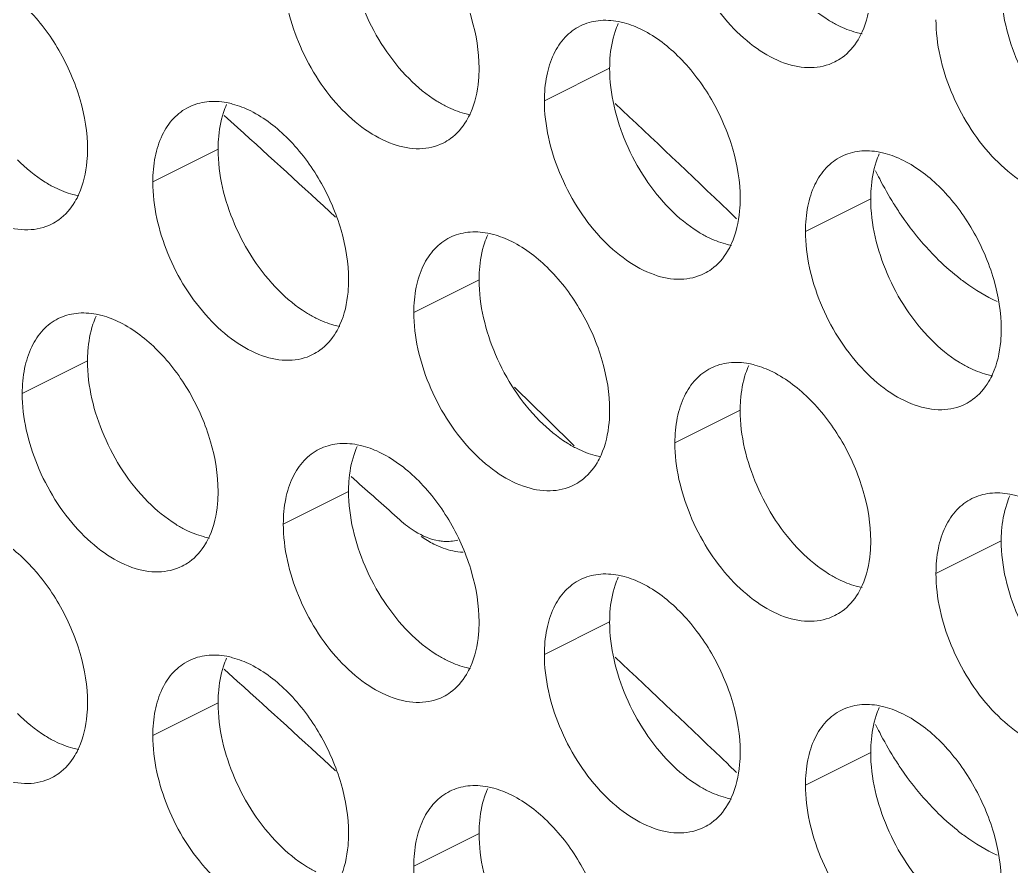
# Model space of a CAD drawing. Header units: millimetres. Extents: x 0 to 2524, y 0 to 1785.
# Drawn here: x 1882.07 to 1890.66, y 850.38 to 857.72 of the extents above; entities that cross this region are included whole.
import ezdxf

# ---------------------------------------------------------------- set-up
doc = ezdxf.new("R2010")
doc.units = ezdxf.units.MM
doc.header["$LTSCALE"] = 0.1
doc.layers.add('标注', color=251, linetype='Continuous', lineweight=9)

msp = doc.modelspace()

# ---------------------------------------------------------------- linework, layer by layer
at = {"layer": '标注'}
for p, q in [((1887.1783, 857.3016), (1886.6126, 857.0187)), ((1883.9529, 856.7861), (1883.8361, 856.8909)), ((1883.7842, 856.5986), (1883.2185, 856.3158)), ((1889.441, 856.1702), (1888.8753, 855.8873)), ((1888.2077, 856.0637), (1888.2789, 855.9951)), ((1886.0469, 855.4672), (1885.4812, 855.1844)), ((1882.6528, 854.7643), (1882.0871, 854.4815)), ((1888.3097, 854.3359), (1887.744, 854.053)), ((1884.9387, 853.7612), (1884.988, 853.7175)), ((1884.9155, 853.6329), (1884.3499, 853.3501)), ((1890.5724, 853.2045), (1890.0067, 852.9217)), ((1887.1783, 852.5016), (1886.6126, 852.2187)), ((1883.9529, 851.9861), (1883.8361, 852.0909)), ((1883.7842, 851.7986), (1883.2185, 851.5158)), ((1889.441, 851.3702), (1888.8753, 851.0873)), ((1888.2077, 851.2637), (1888.2789, 851.1951)), ((1886.0469, 850.6672), (1885.4812, 850.3844))]:
    msp.add_line(p, q, dxfattribs=at)
for centre, radius, start, end in [((1887.9228, 857.3905), 0.734, 155.87957, 161.78032), ((1888.9267, 857.7611), 0.4532, 296.52559, 305.90341), ((1833.1505, 798.9051), 79.3625, 46.072823, 47.050034), ((1884.5287, 856.6875), 0.734, 155.87957, 161.78032), ((1832.0561, 799.0316), 77.6457, 47.208531, 48.057938), ((1885.5326, 857.0581), 0.4532, 296.52559, 305.90341), ((1890.1855, 856.2591), 0.734, 155.87957, 161.78032), ((1892.1352, 857.6808), 2.9391, 205.5487, 207.10149), ((1892.1159, 857.6705), 2.9172, 207.09398, 211.91045), ((1882.1385, 856.3552), 0.4532, 296.52559, 305.90341), ((1886.7914, 855.5562), 0.734, 155.87957, 161.78032), ((1887.7953, 855.9267), 0.4532, 296.52559, 305.90341), ((1883.3973, 854.8532), 0.734, 155.87957, 161.78032), ((1884.4012, 855.2238), 0.4532, 296.52559, 305.90341), ((1889.0542, 854.4248), 0.734, 155.87957, 161.78032), ((1829.3007, 796.13), 81.6474, 45.162011, 45.671287), ((1890.0581, 854.7954), 0.4532, 296.52559, 305.90341), ((1885.6601, 853.7219), 0.734, 155.87957, 161.78032), ((1833.02, 795.3158), 78.1756, 47.971314, 48.336143), ((1886.664, 854.0924), 0.4532, 296.52559, 305.90341), ((1891.3169, 853.2934), 0.734, 155.87957, 161.78032), ((1885.9975, 854.0927), 0.9531, 227.9166, 233.07259), ((1886.0915, 854.0256), 0.9557, 235.08756, 239.02292), ((1883.2699, 853.3895), 0.4532, 296.52559, 305.90341), ((1887.9228, 852.5905), 0.734, 155.87957, 161.78032), ((1888.9267, 852.9611), 0.4532, 296.52559, 305.90341), ((1884.5287, 851.8875), 0.734, 155.87957, 161.78032), ((1833.1505, 794.1051), 79.3625, 46.072823, 47.050034), ((1832.0561, 794.2316), 77.6457, 47.208531, 48.057938), ((1885.5326, 852.2581), 0.4532, 296.52559, 305.90341), ((1890.1855, 851.4591), 0.734, 155.87957, 161.78032), ((1892.1352, 852.8808), 2.9391, 205.5487, 207.10149), ((1892.1159, 852.8705), 2.9172, 207.09398, 211.91045), ((1882.1385, 851.5552), 0.4532, 296.52559, 305.90341), ((1886.7914, 850.7562), 0.734, 155.87957, 161.78032), ((1887.7953, 851.1267), 0.4532, 296.52559, 305.90341)]:
    msp.add_arc(centre, radius, start, end, dxfattribs=at)
for points, knots in [([(1889.1291, 857.3555), (1889.0665, 857.3243), (1888.9166, 857.2903), (1888.6788, 857.3381), (1888.4404, 857.4687), (1888.1326, 857.7463), (1887.8466, 858.209), (1887.744, 858.6414), (1887.744, 858.853)], [0, 0, 0, 0, 0.090718, 0.191742, 0.308104, 0.439279, 0.725532, 1, 1, 1, 1]), ([(1885.1984, 858.7651), (1885.319, 858.7047), (1885.5496, 858.5244), (1885.8158, 858.1663), (1885.9969, 857.7476), (1886.0469, 857.4465), (1886.0469, 857.3016)], [0, 0, 0, 0, 0.229676, 0.488215, 0.753207, 1, 1, 1, 1]), ([(1885.4394, 857.2109), (1885.2778, 857.3737), (1885.0268, 857.7608), (1884.9155, 858.2114), (1884.9155, 858.4329)], [0, 0, 0, 0, 0.508684, 1, 1, 1, 1]), ([(1885.735, 856.6526), (1885.6724, 856.6213), (1885.5225, 856.5874), (1885.2847, 856.6351), (1885.0463, 856.7658), (1884.7385, 857.0433), (1884.4525, 857.506), (1884.3499, 857.9384), (1884.3499, 858.1501)], [0, 0, 0, 0, 0.090718, 0.191742, 0.308104, 0.439279, 0.725532, 1, 1, 1, 1]), ([(1881.8043, 858.0621), (1881.9249, 858.0018), (1882.1555, 857.8214), (1882.4217, 857.4634), (1882.6028, 857.0446), (1882.6528, 856.7436), (1882.6528, 856.5986)], [0, 0, 0, 0, 0.229676, 0.488215, 0.753207, 1, 1, 1, 1]), ([(1889.441, 858.0045), (1889.441, 857.9689), (1889.4353, 857.8366), (1889.4061, 857.704), (1889.3664, 857.6156)], [0, 0, 0, 0, 0.268874, 1, 1, 1, 1]), ([(1891.0962, 856.7825), (1890.9346, 856.9452), (1890.6836, 857.3324), (1890.5724, 857.783), (1890.5724, 858.0045)], [0, 0, 0, 0, 0.508684, 1, 1, 1, 1]), ([(1889.1582, 857.6724), (1889.1298, 857.6866), (1889.0118, 857.7531), (1888.9063, 857.8404), (1888.8335, 857.9138)], [0, 0, 0, 0, 0.235002, 1, 1, 1, 1]), ([(1886.9245, 857.6677), (1886.9728, 857.6918), (1887.0829, 857.7236), (1887.1966, 857.7167), (1887.2534, 857.7059)], [0, 0, 0, 0, 0.482538, 1, 1, 1, 1]), ([(1887.2534, 857.7059), (1887.2706, 857.7026), (1887.3422, 857.686), (1887.4111, 857.6587), (1887.4611, 857.6337)], [0, 0, 0, 0, 0.238696, 1, 1, 1, 1]), ([(1891.3919, 856.2241), (1891.3293, 856.1929), (1891.1793, 856.1589), (1890.9415, 856.2067), (1890.7031, 856.3373), (1890.3953, 856.6149), (1890.1093, 857.0776), (1890.0067, 857.51), (1890.0067, 857.7217)], [0, 0, 0, 0, 0.090718, 0.191742, 0.308104, 0.439279, 0.725532, 1, 1, 1, 1]), ([(1886.6126, 857.0187), (1886.6126, 857.0916), (1886.6246, 857.2305), (1886.6836, 857.4207), (1886.783, 857.5729), (1886.8756, 857.6433), (1886.9245, 857.6677)], [0, 0, 0, 0, 0.289235, 0.54966, 0.782932, 1, 1, 1, 1]), ([(1887.1783, 857.3016), (1887.1783, 857.33), (1887.182, 857.4374), (1887.2008, 857.5448), (1887.2256, 857.62)], [0, 0, 0, 0, 0.264225, 1, 1, 1, 1]), ([(1887.4611, 857.6337), (1887.5818, 857.5734), (1887.8123, 857.393), (1888.0785, 857.0349), (1888.2596, 856.6162), (1888.3097, 856.3151), (1888.3097, 856.1702)], [0, 0, 0, 0, 0.229676, 0.488215, 0.753207, 1, 1, 1, 1]), ([(1889.3659, 857.6002), (1889.3487, 857.6035), (1889.2771, 857.6201), (1889.2082, 857.6474), (1889.1582, 857.6724)], [0, 0, 0, 0, 0.238696, 1, 1, 1, 1]), ([(1889.3664, 857.6156), (1889.3561, 857.5927), (1889.3128, 857.5088), (1889.2487, 857.4346), (1889.1925, 857.3939)], [0, 0, 0, 0, 0.265525, 1, 1, 1, 1]), ([(1882.3409, 855.9496), (1882.2783, 855.9184), (1882.1284, 855.8844), (1881.8906, 855.9322), (1881.6522, 856.0628), (1881.3444, 856.3404), (1881.0583, 856.8031), (1880.9557, 857.2355), (1880.9557, 857.4471)], [0, 0, 0, 0, 0.090718, 0.191742, 0.308104, 0.439279, 0.725532, 1, 1, 1, 1]), ([(1886.0469, 857.3016), (1886.0469, 857.2659), (1886.0412, 857.1337), (1886.012, 857.0011), (1885.9723, 856.9127)], [0, 0, 0, 0, 0.268874, 1, 1, 1, 1]), ([(1887.7021, 856.0795), (1887.5405, 856.2423), (1887.2895, 856.6295), (1887.1783, 857.08), (1887.1783, 857.3016)], [0, 0, 0, 0, 0.508684, 1, 1, 1, 1]), ([(1885.7641, 856.9694), (1885.7356, 856.9836), (1885.6177, 857.0502), (1885.5122, 857.1375), (1885.4394, 857.2109)], [0, 0, 0, 0, 0.235002, 1, 1, 1, 1]), ([(1883.5304, 856.9648), (1883.5787, 856.9889), (1883.6888, 857.0206), (1883.8024, 857.0138), (1883.8593, 857.0029)], [0, 0, 0, 0, 0.482538, 1, 1, 1, 1]), ([(1883.8593, 857.0029), (1883.8765, 856.9996), (1883.9481, 856.983), (1884.017, 856.9557), (1884.067, 856.9307)], [0, 0, 0, 0, 0.238696, 1, 1, 1, 1]), ([(1887.9978, 855.5212), (1887.9352, 855.49), (1887.7852, 855.456), (1887.5474, 855.5038), (1887.309, 855.6344), (1887.0012, 855.912), (1886.7152, 856.3747), (1886.6126, 856.8071), (1886.6126, 857.0187)], [0, 0, 0, 0, 0.090718, 0.191742, 0.308104, 0.439279, 0.725532, 1, 1, 1, 1]), ([(1883.2185, 856.3158), (1883.2185, 856.3886), (1883.2305, 856.5276), (1883.2895, 856.7177), (1883.3889, 856.8699), (1883.4815, 856.9404), (1883.5304, 856.9648)], [0, 0, 0, 0, 0.289235, 0.54966, 0.782932, 1, 1, 1, 1]), ([(1883.7842, 856.5986), (1883.7842, 856.627), (1883.7879, 856.7345), (1883.8067, 856.8419), (1883.8315, 856.917)], [0, 0, 0, 0, 0.264225, 1, 1, 1, 1]), ([(1884.067, 856.9307), (1884.1877, 856.8704), (1884.4182, 856.6901), (1884.6844, 856.332), (1884.8655, 855.9133), (1884.9155, 855.6122), (1884.9155, 855.4672)], [0, 0, 0, 0, 0.229676, 0.488215, 0.753207, 1, 1, 1, 1]), ([(1885.9718, 856.8973), (1885.9546, 856.9005), (1885.883, 856.9172), (1885.8141, 856.9444), (1885.7641, 856.9694)], [0, 0, 0, 0, 0.238696, 1, 1, 1, 1]), ([(1885.9723, 856.9127), (1885.962, 856.8898), (1885.9187, 856.8058), (1885.8546, 856.7317), (1885.7984, 856.691)], [0, 0, 0, 0, 0.265525, 1, 1, 1, 1]), ([(1882.6528, 856.5986), (1882.6528, 856.563), (1882.6471, 856.4307), (1882.6179, 856.2981), (1882.5782, 856.2097)], [0, 0, 0, 0, 0.268874, 1, 1, 1, 1]), ([(1884.308, 855.3766), (1884.1464, 855.5394), (1883.8954, 855.9265), (1883.7842, 856.3771), (1883.7842, 856.5986)], [0, 0, 0, 0, 0.508684, 1, 1, 1, 1]), ([(1889.1872, 856.5363), (1889.2356, 856.5604), (1889.3456, 856.5922), (1889.4593, 856.5854), (1889.5162, 856.5745)], [0, 0, 0, 0, 0.482538, 1, 1, 1, 1]), ([(1889.5162, 856.5745), (1889.5334, 856.5712), (1889.605, 856.5546), (1889.6739, 856.5273), (1889.7239, 856.5023)], [0, 0, 0, 0, 0.238696, 1, 1, 1, 1]), ([(1882.37, 856.2665), (1882.3415, 856.2807), (1882.2236, 856.3472), (1882.1181, 856.4345), (1882.0452, 856.508)], [0, 0, 0, 0, 0.235002, 1, 1, 1, 1]), ([(1888.8753, 855.8873), (1888.8753, 855.9602), (1888.8873, 856.0991), (1888.9464, 856.2893), (1889.0458, 856.4415), (1889.1383, 856.5119), (1889.1872, 856.5363)], [0, 0, 0, 0, 0.289235, 0.54966, 0.782932, 1, 1, 1, 1]), ([(1889.441, 856.1702), (1889.441, 856.1986), (1889.4447, 856.3061), (1889.4635, 856.4135), (1889.4884, 856.4886)], [0, 0, 0, 0, 0.264225, 1, 1, 1, 1]), ([(1889.7239, 856.5023), (1889.8445, 856.442), (1890.075, 856.2616), (1890.3413, 855.9036), (1890.5224, 855.4848), (1890.5724, 855.1838), (1890.5724, 855.0388)], [0, 0, 0, 0, 0.229676, 0.488215, 0.753207, 1, 1, 1, 1]), ([(1884.6036, 854.8183), (1884.541, 854.787), (1884.3911, 854.7531), (1884.1533, 854.8008), (1883.9149, 854.9315), (1883.6071, 855.209), (1883.3211, 855.6717), (1883.2185, 856.1041), (1883.2185, 856.3158)], [0, 0, 0, 0, 0.090718, 0.191742, 0.308104, 0.439279, 0.725532, 1, 1, 1, 1]), ([(1882.5777, 856.1943), (1882.5604, 856.1976), (1882.4889, 856.2142), (1882.42, 856.2415), (1882.37, 856.2665)], [0, 0, 0, 0, 0.238696, 1, 1, 1, 1]), ([(1882.5782, 856.2097), (1882.5679, 856.1869), (1882.5246, 856.1029), (1882.4605, 856.0287), (1882.4043, 855.988)], [0, 0, 0, 0, 0.265525, 1, 1, 1, 1]), ([(1888.3097, 856.1702), (1888.3097, 856.1346), (1888.304, 856.0023), (1888.2747, 855.8697), (1888.235, 855.7813)], [0, 0, 0, 0, 0.268874, 1, 1, 1, 1]), ([(1889.9648, 854.9482), (1889.8033, 855.1109), (1889.5523, 855.4981), (1889.441, 855.9487), (1889.441, 856.1702)], [0, 0, 0, 0, 0.508684, 1, 1, 1, 1]), ([(1888.0268, 855.8381), (1887.9984, 855.8523), (1887.8805, 855.9188), (1887.775, 856.0061), (1887.7021, 856.0795)], [0, 0, 0, 0, 0.235002, 1, 1, 1, 1]), ([(1889.6395, 856.1285), (1889.661, 856.0941), (1889.7481, 855.9606), (1889.8465, 855.8345), (1889.9261, 855.7463)], [0, 0, 0, 0, 0.254374, 1, 1, 1, 1]), ([(1885.7931, 855.8334), (1885.8414, 855.8575), (1885.9515, 855.8892), (1886.0652, 855.8824), (1886.1221, 855.8716)], [0, 0, 0, 0, 0.482538, 1, 1, 1, 1]), ([(1890.2605, 854.3898), (1890.1979, 854.3586), (1890.048, 854.3246), (1889.8102, 854.3724), (1889.5718, 854.503), (1889.264, 854.7806), (1888.9779, 855.2433), (1888.8753, 855.6757), (1888.8753, 855.8873)], [0, 0, 0, 0, 0.090718, 0.191742, 0.308104, 0.439279, 0.725532, 1, 1, 1, 1]), ([(1885.4812, 855.1844), (1885.4812, 855.2573), (1885.4932, 855.3962), (1885.5523, 855.5864), (1885.6516, 855.7386), (1885.7442, 855.809), (1885.7931, 855.8334)], [0, 0, 0, 0, 0.289235, 0.54966, 0.782932, 1, 1, 1, 1]), ([(1886.1221, 855.8716), (1886.1393, 855.8683), (1886.2108, 855.8516), (1886.2798, 855.8244), (1886.3298, 855.7994)], [0, 0, 0, 0, 0.238696, 1, 1, 1, 1]), ([(1886.3298, 855.7994), (1886.4504, 855.739), (1886.6809, 855.5587), (1886.9471, 855.2006), (1887.1283, 854.7819), (1887.1783, 854.4808), (1887.1783, 854.3359)], [0, 0, 0, 0, 0.229676, 0.488215, 0.753207, 1, 1, 1, 1]), ([(1888.2345, 855.7659), (1888.2173, 855.7692), (1888.1457, 855.7858), (1888.0768, 855.8131), (1888.0268, 855.8381)], [0, 0, 0, 0, 0.238696, 1, 1, 1, 1]), ([(1886.0469, 855.4672), (1886.0469, 855.4957), (1886.0506, 855.6031), (1886.0694, 855.7105), (1886.0942, 855.7857)], [0, 0, 0, 0, 0.264225, 1, 1, 1, 1]), ([(1888.235, 855.7813), (1888.2247, 855.7584), (1888.1815, 855.6744), (1888.1174, 855.6003), (1888.0611, 855.5596)], [0, 0, 0, 0, 0.265525, 1, 1, 1, 1]), ([(1889.9261, 855.7463), (1889.9454, 855.7249), (1890.0224, 855.6426), (1890.1051, 855.5657), (1890.1699, 855.5125)], [0, 0, 0, 0, 0.256131, 1, 1, 1, 1]), ([(1884.9155, 855.4672), (1884.9155, 855.4316), (1884.9099, 855.2994), (1884.8806, 855.1667), (1884.8409, 855.0784)], [0, 0, 0, 0, 0.268874, 1, 1, 1, 1]), ([(1886.5707, 854.2452), (1886.4092, 854.408), (1886.1582, 854.7951), (1886.0469, 855.2457), (1886.0469, 855.4672)], [0, 0, 0, 0, 0.508684, 1, 1, 1, 1]), ([(1890.1699, 855.5125), (1890.1993, 855.4884), (1890.3138, 855.3997), (1890.439, 855.324), (1890.5362, 855.2795)], [0, 0, 0, 0, 0.262334, 1, 1, 1, 1]), ([(1884.6327, 855.1351), (1884.6043, 855.1493), (1884.4864, 855.2158), (1884.3809, 855.3032), (1884.308, 855.3766)], [0, 0, 0, 0, 0.235002, 1, 1, 1, 1]), ([(1882.0871, 854.4815), (1882.0871, 854.5543), (1882.0991, 854.6932), (1882.1582, 854.8834), (1882.2575, 855.0356), (1882.3501, 855.106), (1882.399, 855.1304)], [0, 0, 0, 0, 0.289235, 0.54966, 0.782932, 1, 1, 1, 1]), ([(1882.399, 855.1304), (1882.4473, 855.1545), (1882.5574, 855.1863), (1882.6711, 855.1795), (1882.7279, 855.1686)], [0, 0, 0, 0, 0.482538, 1, 1, 1, 1]), ([(1882.7279, 855.1686), (1882.7452, 855.1653), (1882.8167, 855.1487), (1882.8856, 855.1214), (1882.9356, 855.0964)], [0, 0, 0, 0, 0.238696, 1, 1, 1, 1]), ([(1884.8404, 855.0629), (1884.8232, 855.0662), (1884.7516, 855.0829), (1884.6827, 855.1101), (1884.6327, 855.1351)], [0, 0, 0, 0, 0.238696, 1, 1, 1, 1]), ([(1886.8664, 853.6869), (1886.8038, 853.6557), (1886.6538, 853.6217), (1886.4161, 853.6695), (1886.1776, 853.8001), (1885.8699, 854.0776), (1885.5838, 854.5403), (1885.4812, 854.9728), (1885.4812, 855.1844)], [0, 0, 0, 0, 0.090718, 0.191742, 0.308104, 0.439279, 0.725532, 1, 1, 1, 1]), ([(1882.6528, 854.7643), (1882.6528, 854.7927), (1882.6565, 854.9002), (1882.6753, 855.0076), (1882.7001, 855.0827)], [0, 0, 0, 0, 0.264225, 1, 1, 1, 1]), ([(1882.9356, 855.0964), (1883.0563, 855.0361), (1883.2868, 854.8557), (1883.553, 854.4977), (1883.7342, 854.079), (1883.7842, 853.7779), (1883.7842, 853.6329)], [0, 0, 0, 0, 0.229676, 0.488215, 0.753207, 1, 1, 1, 1]), ([(1884.8409, 855.0784), (1884.8306, 855.0555), (1884.7874, 854.9715), (1884.7232, 854.8974), (1884.667, 854.8567)], [0, 0, 0, 0, 0.265525, 1, 1, 1, 1]), ([(1890.5724, 855.0388), (1890.5724, 855.0032), (1890.5667, 854.8709), (1890.5375, 854.7383), (1890.4978, 854.6499)], [0, 0, 0, 0, 0.268874, 1, 1, 1, 1]), ([(1890.2896, 854.7067), (1890.2611, 854.7209), (1890.1432, 854.7874), (1890.0377, 854.8747), (1889.9648, 854.9482)], [0, 0, 0, 0, 0.235002, 1, 1, 1, 1]), ([(1883.1766, 853.5423), (1883.015, 853.705), (1882.764, 854.0922), (1882.6528, 854.5428), (1882.6528, 854.7643)], [0, 0, 0, 0, 0.508684, 1, 1, 1, 1]), ([(1887.744, 854.053), (1887.744, 854.1259), (1887.756, 854.2648), (1887.815, 854.455), (1887.9144, 854.6072), (1888.0069, 854.6776), (1888.0559, 854.702)], [0, 0, 0, 0, 0.289235, 0.54966, 0.782932, 1, 1, 1, 1]), ([(1888.0559, 854.702), (1888.1042, 854.7261), (1888.2143, 854.7579), (1888.3279, 854.7511), (1888.3848, 854.7402)], [0, 0, 0, 0, 0.482538, 1, 1, 1, 1]), ([(1888.3848, 854.7402), (1888.402, 854.7369), (1888.4736, 854.7203), (1888.5425, 854.693), (1888.5925, 854.668)], [0, 0, 0, 0, 0.238696, 1, 1, 1, 1]), ([(1890.4972, 854.6345), (1890.48, 854.6378), (1890.4085, 854.6544), (1890.3396, 854.6817), (1890.2896, 854.7067)], [0, 0, 0, 0, 0.238696, 1, 1, 1, 1]), ([(1888.3097, 854.3359), (1888.3097, 854.3643), (1888.3134, 854.4717), (1888.3322, 854.5792), (1888.357, 854.6543)], [0, 0, 0, 0, 0.264225, 1, 1, 1, 1]), ([(1888.5925, 854.668), (1888.7131, 854.6077), (1888.9437, 854.4273), (1889.2099, 854.0693), (1889.391, 853.6505), (1889.441, 853.3494), (1889.441, 853.2045)], [0, 0, 0, 0, 0.229676, 0.488215, 0.753207, 1, 1, 1, 1]), ([(1890.4978, 854.6499), (1890.4875, 854.6271), (1890.4442, 854.5431), (1890.3801, 854.4689), (1890.3239, 854.4282)], [0, 0, 0, 0, 0.265525, 1, 1, 1, 1]), ([(1883.4723, 852.9839), (1883.4097, 852.9527), (1883.2597, 852.9187), (1883.0219, 852.9665), (1882.7835, 853.0971), (1882.4757, 853.3747), (1882.1897, 853.8374), (1882.0871, 854.2698), (1882.0871, 854.4815)], [0, 0, 0, 0, 0.090718, 0.191742, 0.308104, 0.439279, 0.725532, 1, 1, 1, 1]), ([(1887.1783, 854.3359), (1887.1783, 854.3002), (1887.1726, 854.168), (1887.1434, 854.0354), (1887.1037, 853.947)], [0, 0, 0, 0, 0.268874, 1, 1, 1, 1]), ([(1888.8335, 853.1138), (1888.6719, 853.2766), (1888.4209, 853.6638), (1888.3097, 854.1144), (1888.3097, 854.3359)], [0, 0, 0, 0, 0.508684, 1, 1, 1, 1]), ([(1886.8954, 854.0038), (1886.867, 854.018), (1886.7491, 854.0845), (1886.6436, 854.1718), (1886.5707, 854.2452)], [0, 0, 0, 0, 0.235002, 1, 1, 1, 1]), ([(1884.3499, 853.3501), (1884.3499, 853.4229), (1884.3619, 853.5619), (1884.4209, 853.752), (1884.5203, 853.9043), (1884.6128, 853.9747), (1884.6618, 853.9991)], [0, 0, 0, 0, 0.289235, 0.54966, 0.782932, 1, 1, 1, 1]), ([(1884.6618, 853.9991), (1884.7101, 854.0232), (1884.8202, 854.0549), (1884.9338, 854.0481), (1884.9907, 854.0372)], [0, 0, 0, 0, 0.482538, 1, 1, 1, 1]), ([(1884.9907, 854.0372), (1885.0079, 854.0339), (1885.0795, 854.0173), (1885.1484, 853.9901), (1885.1984, 853.9651)], [0, 0, 0, 0, 0.238696, 1, 1, 1, 1]), ([(1887.1031, 853.9316), (1887.0859, 853.9349), (1887.0143, 853.9515), (1886.9454, 853.9788), (1886.8954, 854.0038)], [0, 0, 0, 0, 0.238696, 1, 1, 1, 1]), ([(1889.1291, 852.5555), (1889.0665, 852.5243), (1888.9166, 852.4903), (1888.6788, 852.5381), (1888.4404, 852.6687), (1888.1326, 852.9463), (1887.8466, 853.409), (1887.744, 853.8414), (1887.744, 854.053)], [0, 0, 0, 0, 0.090718, 0.191742, 0.308104, 0.439279, 0.725532, 1, 1, 1, 1]), ([(1884.9155, 853.6329), (1884.9155, 853.6613), (1884.9192, 853.7688), (1884.938, 853.8762), (1884.9629, 853.9513)], [0, 0, 0, 0, 0.264225, 1, 1, 1, 1]), ([(1885.1984, 853.9651), (1885.319, 853.9047), (1885.5496, 853.7244), (1885.8158, 853.3663), (1885.9969, 852.9476), (1886.0469, 852.6465), (1886.0469, 852.5016)], [0, 0, 0, 0, 0.229676, 0.488215, 0.753207, 1, 1, 1, 1]), ([(1887.1037, 853.947), (1887.0934, 853.9241), (1887.0501, 853.8401), (1886.986, 853.766), (1886.9298, 853.7253)], [0, 0, 0, 0, 0.265525, 1, 1, 1, 1]), ([(1883.7842, 853.6329), (1883.7842, 853.5973), (1883.7785, 853.4651), (1883.7493, 853.3324), (1883.7095, 853.2441)], [0, 0, 0, 0, 0.268874, 1, 1, 1, 1]), ([(1885.4394, 852.4109), (1885.2778, 852.5737), (1885.0268, 852.9608), (1884.9155, 853.4114), (1884.9155, 853.6329)], [0, 0, 0, 0, 0.508684, 1, 1, 1, 1]), ([(1890.0067, 852.9217), (1890.0067, 852.9945), (1890.0187, 853.1334), (1890.0777, 853.3236), (1890.1771, 853.4758), (1890.2697, 853.5462), (1890.3186, 853.5706)], [0, 0, 0, 0, 0.289235, 0.54966, 0.782932, 1, 1, 1, 1]), ([(1890.3186, 853.5706), (1890.3669, 853.5947), (1890.477, 853.6265), (1890.5907, 853.6197), (1890.6475, 853.6088)], [0, 0, 0, 0, 0.482538, 1, 1, 1, 1]), ([(1890.6475, 853.6088), (1890.6648, 853.6055), (1890.7363, 853.5889), (1890.8052, 853.5616), (1890.8552, 853.5366)], [0, 0, 0, 0, 0.238696, 1, 1, 1, 1]), ([(1883.5013, 853.3008), (1883.4729, 853.315), (1883.355, 853.3815), (1883.2495, 853.4689), (1883.1766, 853.5423)], [0, 0, 0, 0, 0.235002, 1, 1, 1, 1]), ([(1890.5724, 853.2045), (1890.5724, 853.2329), (1890.5761, 853.3404), (1890.5949, 853.4478), (1890.6197, 853.5229)], [0, 0, 0, 0, 0.264225, 1, 1, 1, 1]), ([(1883.709, 853.2286), (1883.6918, 853.2319), (1883.6202, 853.2485), (1883.5513, 853.2758), (1883.5013, 853.3008)], [0, 0, 0, 0, 0.238696, 1, 1, 1, 1]), ([(1885.735, 851.8526), (1885.6724, 851.8213), (1885.5225, 851.7874), (1885.2847, 851.8351), (1885.0463, 851.9658), (1884.7385, 852.2433), (1884.4525, 852.706), (1884.3499, 853.1384), (1884.3499, 853.3501)], [0, 0, 0, 0, 0.090718, 0.191742, 0.308104, 0.439279, 0.725532, 1, 1, 1, 1]), ([(1885.4249, 853.3308), (1885.4468, 853.3144), (1885.5299, 853.2578), (1885.6254, 853.217), (1885.6976, 853.2046)], [0, 0, 0, 0, 0.272237, 1, 1, 1, 1]), ([(1881.8043, 853.2621), (1881.9249, 853.2018), (1882.1555, 853.0214), (1882.4217, 852.6634), (1882.6028, 852.2446), (1882.6528, 851.9436), (1882.6528, 851.7986)], [0, 0, 0, 0, 0.229676, 0.488215, 0.753207, 1, 1, 1, 1]), ([(1883.7095, 853.2441), (1883.6993, 853.2212), (1883.656, 853.1372), (1883.5919, 853.0631), (1883.5356, 853.0223)], [0, 0, 0, 0, 0.265525, 1, 1, 1, 1]), ([(1885.5996, 853.2062), (1885.6177, 853.1953), (1885.6873, 853.1568), (1885.763, 853.1284), (1885.8202, 853.1165)], [0, 0, 0, 0, 0.26533, 1, 1, 1, 1]), ([(1885.6976, 853.2046), (1885.7119, 853.2022), (1885.7667, 853.1954), (1885.8233, 853.2), (1885.8625, 853.211)], [0, 0, 0, 0, 0.262378, 1, 1, 1, 1]), ([(1889.441, 853.2045), (1889.441, 853.1689), (1889.4353, 853.0366), (1889.4061, 852.904), (1889.3664, 852.8156)], [0, 0, 0, 0, 0.268874, 1, 1, 1, 1]), ([(1891.0962, 851.9825), (1890.9346, 852.1452), (1890.6836, 852.5324), (1890.5724, 852.983), (1890.5724, 853.2045)], [0, 0, 0, 0, 0.508684, 1, 1, 1, 1]), ([(1889.1582, 852.8724), (1889.1298, 852.8866), (1889.0118, 852.9531), (1888.9063, 853.0404), (1888.8335, 853.1138)], [0, 0, 0, 0, 0.235002, 1, 1, 1, 1]), ([(1886.9245, 852.8677), (1886.9728, 852.8918), (1887.0829, 852.9236), (1887.1966, 852.9167), (1887.2534, 852.9059)], [0, 0, 0, 0, 0.482538, 1, 1, 1, 1]), ([(1887.2534, 852.9059), (1887.2706, 852.9026), (1887.3422, 852.886), (1887.4111, 852.8587), (1887.4611, 852.8337)], [0, 0, 0, 0, 0.238696, 1, 1, 1, 1]), ([(1889.3659, 852.8002), (1889.3487, 852.8035), (1889.2771, 852.8201), (1889.2082, 852.8474), (1889.1582, 852.8724)], [0, 0, 0, 0, 0.238696, 1, 1, 1, 1]), ([(1891.3919, 851.4241), (1891.3293, 851.3929), (1891.1793, 851.3589), (1890.9415, 851.4067), (1890.7031, 851.5373), (1890.3953, 851.8149), (1890.1093, 852.2776), (1890.0067, 852.71), (1890.0067, 852.9217)], [0, 0, 0, 0, 0.090718, 0.191742, 0.308104, 0.439279, 0.725532, 1, 1, 1, 1]), ([(1886.6126, 852.2187), (1886.6126, 852.2916), (1886.6246, 852.4305), (1886.6836, 852.6207), (1886.783, 852.7729), (1886.8756, 852.8433), (1886.9245, 852.8677)], [0, 0, 0, 0, 0.289235, 0.54966, 0.782932, 1, 1, 1, 1]), ([(1887.1783, 852.5016), (1887.1783, 852.53), (1887.182, 852.6374), (1887.2008, 852.7448), (1887.2256, 852.82)], [0, 0, 0, 0, 0.264225, 1, 1, 1, 1]), ([(1887.4611, 852.8337), (1887.5818, 852.7734), (1887.8123, 852.593), (1888.0785, 852.2349), (1888.2596, 851.8162), (1888.3097, 851.5151), (1888.3097, 851.3702)], [0, 0, 0, 0, 0.229676, 0.488215, 0.753207, 1, 1, 1, 1]), ([(1889.3664, 852.8156), (1889.3561, 852.7927), (1889.3128, 852.7088), (1889.2487, 852.6346), (1889.1925, 852.5939)], [0, 0, 0, 0, 0.265525, 1, 1, 1, 1]), ([(1882.3409, 851.1496), (1882.2783, 851.1184), (1882.1284, 851.0844), (1881.8906, 851.1322), (1881.6522, 851.2628), (1881.3444, 851.5404), (1881.0583, 852.0031), (1880.9557, 852.4355), (1880.9557, 852.6471)], [0, 0, 0, 0, 0.090718, 0.191742, 0.308104, 0.439279, 0.725532, 1, 1, 1, 1]), ([(1886.0469, 852.5016), (1886.0469, 852.4659), (1886.0412, 852.3337), (1886.012, 852.2011), (1885.9723, 852.1127)], [0, 0, 0, 0, 0.268874, 1, 1, 1, 1]), ([(1887.7021, 851.2795), (1887.5405, 851.4423), (1887.2895, 851.8295), (1887.1783, 852.28), (1887.1783, 852.5016)], [0, 0, 0, 0, 0.508684, 1, 1, 1, 1]), ([(1885.7641, 852.1694), (1885.7356, 852.1836), (1885.6177, 852.2502), (1885.5122, 852.3375), (1885.4394, 852.4109)], [0, 0, 0, 0, 0.235002, 1, 1, 1, 1]), ([(1883.5304, 852.1648), (1883.5787, 852.1889), (1883.6888, 852.2206), (1883.8024, 852.2138), (1883.8593, 852.2029)], [0, 0, 0, 0, 0.482538, 1, 1, 1, 1]), ([(1883.8593, 852.2029), (1883.8765, 852.1996), (1883.9481, 852.183), (1884.017, 852.1557), (1884.067, 852.1307)], [0, 0, 0, 0, 0.238696, 1, 1, 1, 1]), ([(1887.9978, 850.7212), (1887.9352, 850.69), (1887.7852, 850.656), (1887.5474, 850.7038), (1887.309, 850.8344), (1887.0012, 851.112), (1886.7152, 851.5747), (1886.6126, 852.0071), (1886.6126, 852.2187)], [0, 0, 0, 0, 0.090718, 0.191742, 0.308104, 0.439279, 0.725532, 1, 1, 1, 1]), ([(1883.2185, 851.5158), (1883.2185, 851.5886), (1883.2305, 851.7276), (1883.2895, 851.9177), (1883.3889, 852.0699), (1883.4815, 852.1404), (1883.5304, 852.1648)], [0, 0, 0, 0, 0.289235, 0.54966, 0.782932, 1, 1, 1, 1]), ([(1883.7842, 851.7986), (1883.7842, 851.827), (1883.7879, 851.9345), (1883.8067, 852.0419), (1883.8315, 852.117)], [0, 0, 0, 0, 0.264225, 1, 1, 1, 1]), ([(1884.067, 852.1307), (1884.1877, 852.0704), (1884.4182, 851.8901), (1884.6844, 851.532), (1884.8655, 851.1133), (1884.9155, 850.8122), (1884.9155, 850.6672)], [0, 0, 0, 0, 0.229676, 0.488215, 0.753207, 1, 1, 1, 1]), ([(1885.9718, 852.0973), (1885.9546, 852.1005), (1885.883, 852.1172), (1885.8141, 852.1444), (1885.7641, 852.1694)], [0, 0, 0, 0, 0.238696, 1, 1, 1, 1]), ([(1885.9723, 852.1127), (1885.962, 852.0898), (1885.9187, 852.0058), (1885.8546, 851.9317), (1885.7984, 851.891)], [0, 0, 0, 0, 0.265525, 1, 1, 1, 1]), ([(1882.6528, 851.7986), (1882.6528, 851.763), (1882.6471, 851.6307), (1882.6179, 851.4981), (1882.5782, 851.4097)], [0, 0, 0, 0, 0.268874, 1, 1, 1, 1]), ([(1884.308, 850.5766), (1884.1464, 850.7394), (1883.8954, 851.1265), (1883.7842, 851.5771), (1883.7842, 851.7986)], [0, 0, 0, 0, 0.508684, 1, 1, 1, 1]), ([(1889.1872, 851.7363), (1889.2356, 851.7604), (1889.3456, 851.7922), (1889.4593, 851.7854), (1889.5162, 851.7745)], [0, 0, 0, 0, 0.482538, 1, 1, 1, 1]), ([(1889.5162, 851.7745), (1889.5334, 851.7712), (1889.605, 851.7546), (1889.6739, 851.7273), (1889.7239, 851.7023)], [0, 0, 0, 0, 0.238696, 1, 1, 1, 1]), ([(1882.37, 851.4665), (1882.3415, 851.4807), (1882.2236, 851.5472), (1882.1181, 851.6345), (1882.0452, 851.708)], [0, 0, 0, 0, 0.235002, 1, 1, 1, 1]), ([(1888.8753, 851.0873), (1888.8753, 851.1602), (1888.8873, 851.2991), (1888.9464, 851.4893), (1889.0458, 851.6415), (1889.1383, 851.7119), (1889.1872, 851.7363)], [0, 0, 0, 0, 0.289235, 0.54966, 0.782932, 1, 1, 1, 1]), ([(1889.441, 851.3702), (1889.441, 851.3986), (1889.4447, 851.5061), (1889.4635, 851.6135), (1889.4884, 851.6886)], [0, 0, 0, 0, 0.264225, 1, 1, 1, 1]), ([(1889.7239, 851.7023), (1889.8445, 851.642), (1890.075, 851.4616), (1890.3413, 851.1036), (1890.5224, 850.6848), (1890.5724, 850.3838), (1890.5724, 850.2388)], [0, 0, 0, 0, 0.229676, 0.488215, 0.753207, 1, 1, 1, 1]), ([(1884.6036, 850.0183), (1884.541, 849.987), (1884.3911, 849.9531), (1884.1533, 850.0008), (1883.9149, 850.1315), (1883.6071, 850.409), (1883.3211, 850.8717), (1883.2185, 851.3041), (1883.2185, 851.5158)], [0, 0, 0, 0, 0.090718, 0.191742, 0.308104, 0.439279, 0.725532, 1, 1, 1, 1]), ([(1882.5777, 851.3943), (1882.5604, 851.3976), (1882.4889, 851.4142), (1882.42, 851.4415), (1882.37, 851.4665)], [0, 0, 0, 0, 0.238696, 1, 1, 1, 1]), ([(1882.5782, 851.4097), (1882.5679, 851.3869), (1882.5246, 851.3029), (1882.4605, 851.2287), (1882.4043, 851.188)], [0, 0, 0, 0, 0.265525, 1, 1, 1, 1]), ([(1888.3097, 851.3702), (1888.3097, 851.3346), (1888.304, 851.2023), (1888.2747, 851.0697), (1888.235, 850.9813)], [0, 0, 0, 0, 0.268874, 1, 1, 1, 1]), ([(1889.9648, 850.1482), (1889.8033, 850.3109), (1889.5523, 850.6981), (1889.441, 851.1487), (1889.441, 851.3702)], [0, 0, 0, 0, 0.508684, 1, 1, 1, 1]), ([(1889.6395, 851.3285), (1889.661, 851.2941), (1889.7481, 851.1606), (1889.8465, 851.0345), (1889.9261, 850.9463)], [0, 0, 0, 0, 0.254374, 1, 1, 1, 1]), ([(1888.0268, 851.0381), (1887.9984, 851.0523), (1887.8805, 851.1188), (1887.775, 851.2061), (1887.7021, 851.2795)], [0, 0, 0, 0, 0.235002, 1, 1, 1, 1]), ([(1885.7931, 851.0334), (1885.8414, 851.0575), (1885.9515, 851.0892), (1886.0652, 851.0824), (1886.1221, 851.0716)], [0, 0, 0, 0, 0.482538, 1, 1, 1, 1]), ([(1886.1221, 851.0716), (1886.1393, 851.0683), (1886.2108, 851.0516), (1886.2798, 851.0244), (1886.3298, 850.9994)], [0, 0, 0, 0, 0.238696, 1, 1, 1, 1]), ([(1890.2605, 849.5898), (1890.1979, 849.5586), (1890.048, 849.5246), (1889.8102, 849.5724), (1889.5718, 849.703), (1889.264, 849.9806), (1888.9779, 850.4433), (1888.8753, 850.8757), (1888.8753, 851.0873)], [0, 0, 0, 0, 0.090718, 0.191742, 0.308104, 0.439279, 0.725532, 1, 1, 1, 1]), ([(1885.4812, 850.3844), (1885.4812, 850.4573), (1885.4932, 850.5962), (1885.5523, 850.7864), (1885.6516, 850.9386), (1885.7442, 851.009), (1885.7931, 851.0334)], [0, 0, 0, 0, 0.289235, 0.54966, 0.782932, 1, 1, 1, 1]), ([(1886.0469, 850.6672), (1886.0469, 850.6957), (1886.0506, 850.8031), (1886.0694, 850.9105), (1886.0942, 850.9857)], [0, 0, 0, 0, 0.264225, 1, 1, 1, 1]), ([(1886.3298, 850.9994), (1886.4504, 850.939), (1886.6809, 850.7587), (1886.9471, 850.4006), (1887.1283, 849.9819), (1887.1783, 849.6808), (1887.1783, 849.5359)], [0, 0, 0, 0, 0.229676, 0.488215, 0.753207, 1, 1, 1, 1]), ([(1888.2345, 850.9659), (1888.2173, 850.9692), (1888.1457, 850.9858), (1888.0768, 851.0131), (1888.0268, 851.0381)], [0, 0, 0, 0, 0.238696, 1, 1, 1, 1]), ([(1888.235, 850.9813), (1888.2247, 850.9584), (1888.1815, 850.8744), (1888.1174, 850.8003), (1888.0611, 850.7596)], [0, 0, 0, 0, 0.265525, 1, 1, 1, 1]), ([(1889.9261, 850.9463), (1889.9454, 850.9249), (1890.0224, 850.8426), (1890.1051, 850.7657), (1890.1699, 850.7125)], [0, 0, 0, 0, 0.256131, 1, 1, 1, 1]), ([(1884.9155, 850.6672), (1884.9155, 850.6316), (1884.9099, 850.4994), (1884.8806, 850.3667), (1884.8409, 850.2784)], [0, 0, 0, 0, 0.268874, 1, 1, 1, 1]), ([(1886.5707, 849.4452), (1886.4092, 849.608), (1886.1582, 849.9951), (1886.0469, 850.4457), (1886.0469, 850.6672)], [0, 0, 0, 0, 0.508684, 1, 1, 1, 1]), ([(1890.1699, 850.7125), (1890.1993, 850.6884), (1890.3138, 850.5997), (1890.439, 850.524), (1890.5362, 850.4795)], [0, 0, 0, 0, 0.262334, 1, 1, 1, 1]), ([(1884.6327, 850.3351), (1884.6043, 850.3493), (1884.4864, 850.4158), (1884.3809, 850.5032), (1884.308, 850.5766)], [0, 0, 0, 0, 0.235002, 1, 1, 1, 1]), ([(1886.8664, 848.8869), (1886.8038, 848.8557), (1886.6538, 848.8217), (1886.4161, 848.8695), (1886.1776, 849.0001), (1885.8699, 849.2776), (1885.5838, 849.7403), (1885.4812, 850.1728), (1885.4812, 850.3844)], [0, 0, 0, 0, 0.090718, 0.191742, 0.308104, 0.439279, 0.725532, 1, 1, 1, 1])]:
    msp.add_open_spline(points, degree=3, knots=knots, dxfattribs=at)
msp.add_open_spline([(1885.8202, 853.1165), (1885.849, 853.1105), (1885.8783, 853.1067), (1885.9076, 853.1056)], degree=3, dxfattribs=at)

doc.saveas('drawing.dxf')
